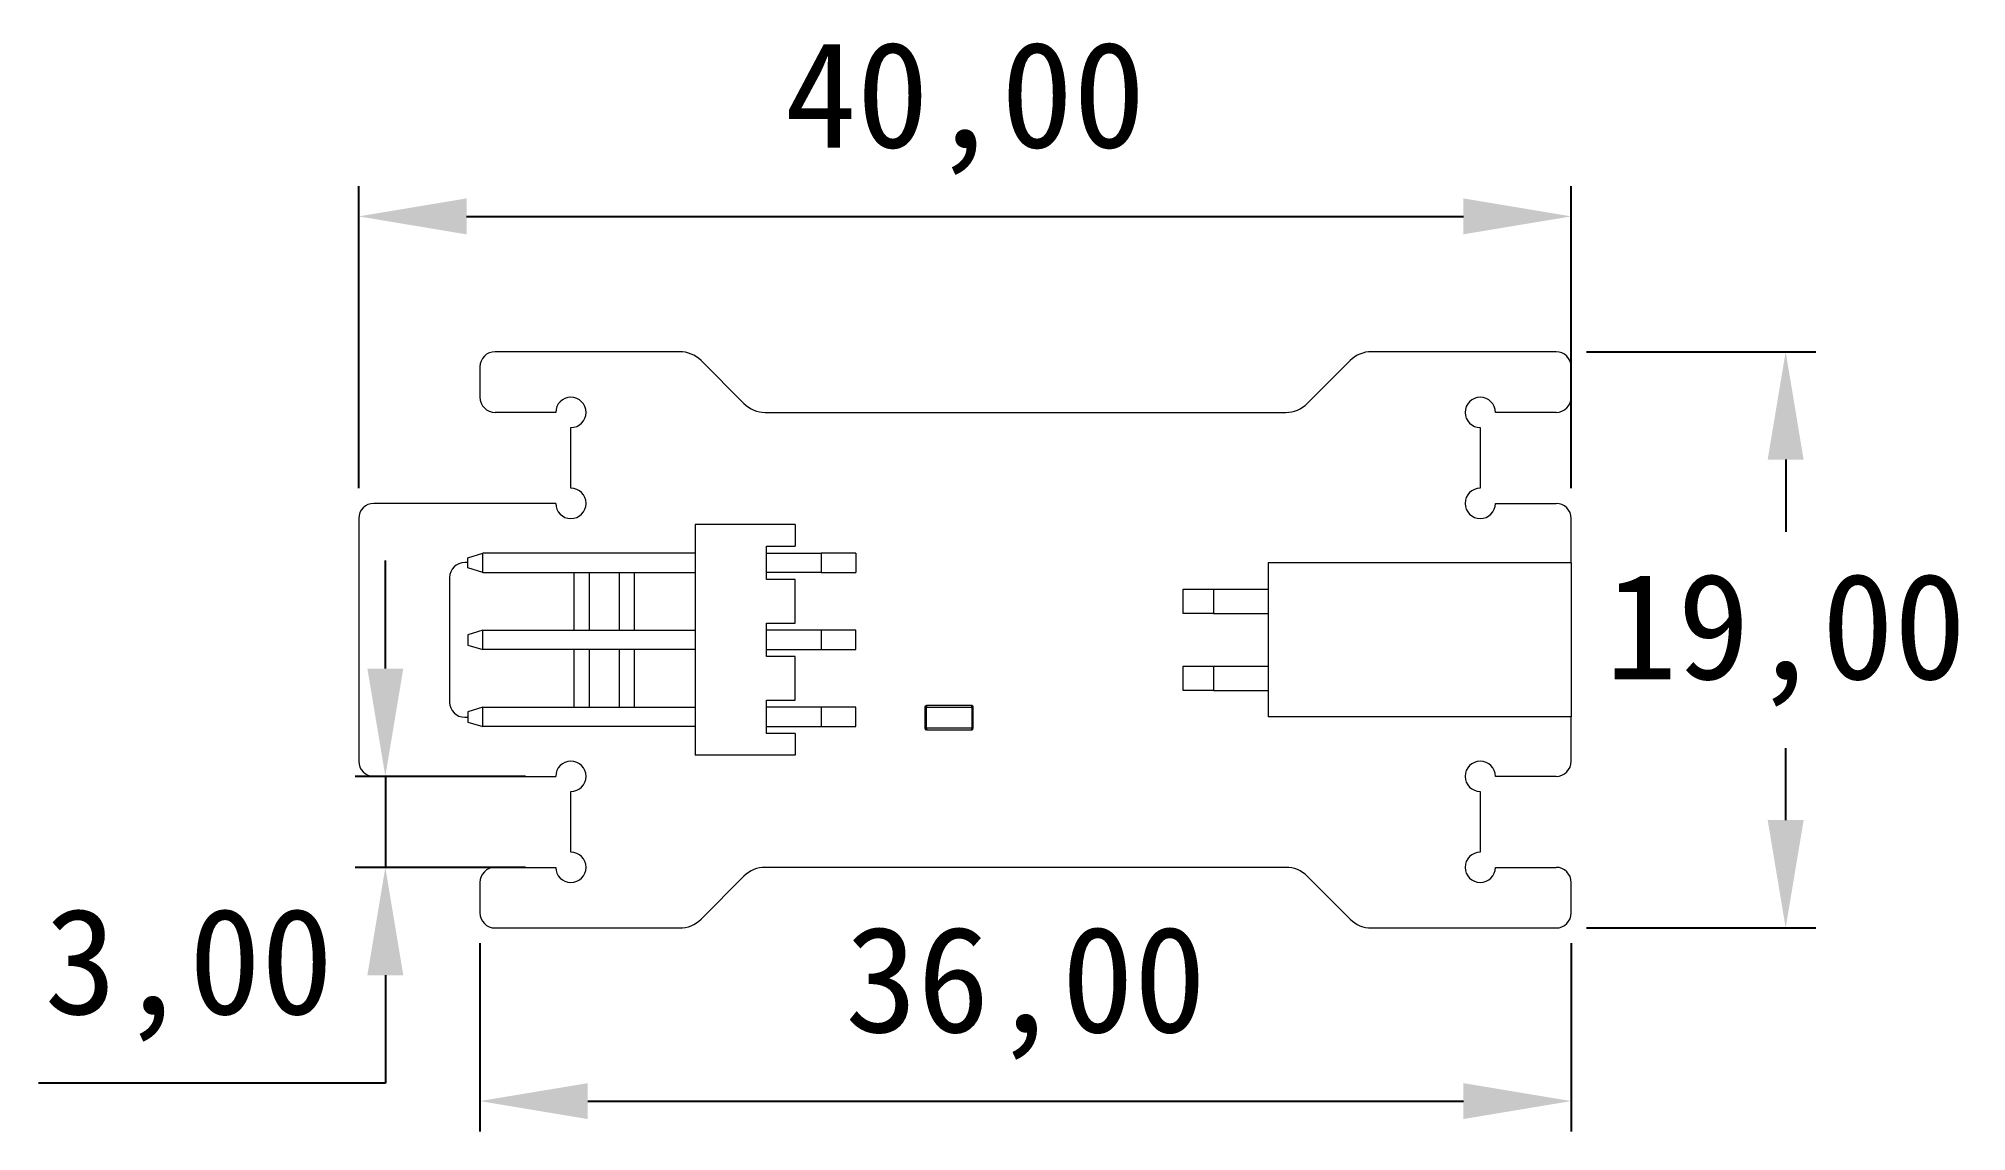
# Model space of a CAD drawing. Header units: millimetres. Extents: x 272.9 to 336.5, y 160.6 to 196.6.
import ezdxf

# ---------------------------------------------------------------- set-up
doc = ezdxf.new("R2010")
doc.units = ezdxf.units.MM
doc.header["$PDSIZE"] = -1
doc.dimstyles.new('ISO-25', dxfattribs={"dimtxt": 2.5, "dimasz": 2.5, "dimexe": 1.25, "dimexo": 0.625, "dimtad": 1, "dimtxsty": 'Standard', "dimcen": 2.5, "dimadec": 0, "dimazin": 0, "dimtfac": 1, "dimtmove": 0, "dimatfit": 3, "dimfxl": 1, "dimarcsym": 0})

# ---------------------------------------------------------------- blocks, each defined once
blk = doc.blocks.new('*D3')
at = {"color": 0, "lineweight": -2, "transparency": 16777216}
for p, q in [((283.451, 181.796), (283.451, 191.759)), ((323.451, 181.796), (323.451, 191.759)), ((287.007, 190.759), (319.895, 190.759))]:
    blk.add_line(p, q, dxfattribs=at)
at = {"color": 0, "transparency": 16777216}
for points in [[(287.007, 191.352), (287.007, 190.167), (283.451, 190.759)], [(319.895, 191.352), (319.895, 190.167), (323.451, 190.759)]]:
    blk.add_solid(points, dxfattribs=at)
at = {"layer": 'Defpoints', "color": 0, "transparency": 16777216}
for p in [(323.451, 190.759), (283.451, 180.796), (323.451, 180.796)]:
    blk.add_point(p, dxfattribs=at)
at = {"color": 0, "transparency": 16777216, "insert": (303.451, 194.325), "char_height": 3.5, "attachment_point": 5}
blk.add_mtext('40,00', dxfattribs=at)
blk = doc.blocks.new('*D4')
at = {"color": 0, "lineweight": -2, "transparency": 16777216}
for p, q in [((323.951, 186.296), (331.526, 186.296)), ((330.526, 182.74), (330.526, 180.362)), ((330.526, 170.852), (330.526, 173.23)), ((323.951, 167.296), (331.526, 167.296))]:
    blk.add_line(p, q, dxfattribs=at)
at = {"color": 0, "transparency": 16777216}
for points in [[(329.933, 182.74), (331.118, 182.74), (330.526, 186.296)], [(329.933, 170.852), (331.118, 170.852), (330.526, 167.296)]]:
    blk.add_solid(points, dxfattribs=at)
at = {"layer": 'Defpoints', "color": 0, "transparency": 16777216}
for p in [(322.951, 186.296), (322.951, 167.296), (330.526, 167.296)]:
    blk.add_point(p, dxfattribs=at)
at = {"color": 0, "transparency": 16777216, "insert": (330.526, 176.796), "char_height": 3.5, "attachment_point": 5}
blk.add_mtext('19,00', dxfattribs=at)
blk = doc.blocks.new('*D5')
at = {"color": 0, "lineweight": -2, "transparency": 16777216}
for p, q in [((287.451, 166.796), (287.451, 160.589)), ((323.451, 166.796), (323.451, 160.589)), ((291.007, 161.589), (319.895, 161.589))]:
    blk.add_line(p, q, dxfattribs=at)
at = {"color": 0, "transparency": 16777216}
for points in [[(291.007, 162.181), (291.007, 160.996), (287.451, 161.589)], [(319.895, 162.181), (319.895, 160.996), (323.451, 161.589)]]:
    blk.add_solid(points, dxfattribs=at)
at = {"layer": 'Defpoints', "color": 0, "transparency": 16777216}
for p in [(287.451, 167.796), (323.451, 167.796), (323.451, 161.589)]:
    blk.add_point(p, dxfattribs=at)
at = {"color": 0, "transparency": 16777216, "insert": (305.451, 165.154), "char_height": 3.5, "attachment_point": 5}
blk.add_mtext('36,00', dxfattribs=at)
blk = doc.blocks.new('*D6')
at = {"color": 0, "lineweight": -2, "transparency": 16777216}
for p, q in [((284.33, 175.852), (284.33, 179.408)), ((288.951, 172.296), (283.33, 172.296)), ((284.33, 172.296), (284.33, 169.296)), ((288.951, 169.296), (283.33, 169.296)), ((284.33, 165.74), (284.33, 162.184)), ((284.33, 162.184), (272.889, 162.184))]:
    blk.add_line(p, q, dxfattribs=at)
at = {"color": 0, "transparency": 16777216}
for points in [[(283.737, 175.852), (284.923, 175.852), (284.33, 172.296)], [(283.737, 165.74), (284.923, 165.74), (284.33, 169.296)]]:
    blk.add_solid(points, dxfattribs=at)
at = {"layer": 'Defpoints', "color": 0, "transparency": 16777216}
for p in [(289.951, 172.296), (284.33, 169.296), (289.951, 169.296)]:
    blk.add_point(p, dxfattribs=at)
at = {"color": 0, "transparency": 16777216, "insert": (277.848, 165.75), "char_height": 3.5, "attachment_point": 5}
blk.add_mtext('3,00', dxfattribs=at)

msp = doc.modelspace()

# ---------------------------------------------------------------- linework, layer by layer
at = {"color": 7, "linetype": 'Continuous', "lineweight": 15}
for p, q in [((287.451, 185.796), (287.451, 184.796)), ((294.036, 186.296), (287.951, 186.296)), ((296.158, 184.589), (294.744, 186.003)), ((316.158, 186.003), (314.744, 184.589)), ((322.951, 186.296), (316.865, 186.296)), ((323.451, 184.796), (323.451, 185.796)), ((289.951, 184.296), (287.951, 184.296)), ((296.865, 184.296), (314.036, 184.296)), ((322.951, 184.296), (320.951, 184.296)), ((290.451, 181.796), (290.451, 183.796)), ((320.451, 183.796), (320.451, 181.796)), ((289.951, 181.296), (283.951, 181.296)), ((320.951, 181.296), (322.951, 181.296)), ((283.451, 180.796), (283.451, 172.796)), ((323.451, 179.336), (323.451, 180.796)), ((297.851, 180.596), (294.551, 180.596)), ((294.551, 180.596), (294.551, 172.996)), ((297.851, 180.596), (297.851, 179.886)), ((287.051, 179.506), (287.551, 179.656)), ((287.051, 179.166), (287.051, 179.506)), ((287.551, 179.016), (287.551, 179.656)), ((294.551, 179.656), (287.551, 179.656)), ((296.901, 179.886), (297.851, 179.886)), ((296.901, 178.786), (296.901, 179.886)), ((296.901, 179.656), (298.711, 179.656)), ((298.711, 179.656), (298.711, 179.016)), ((299.851, 179.656), (298.711, 179.656)), ((299.851, 179.656), (299.851, 179.016)), ((286.451, 178.846), (286.451, 174.746)), ((287.051, 179.346), (286.951, 179.346)), ((287.551, 179.016), (287.051, 179.166)), ((287.551, 179.016), (294.551, 179.016)), ((290.551, 179.016), (290.551, 177.116)), ((291.051, 179.016), (291.051, 177.116)), ((292.051, 177.116), (292.051, 179.016)), ((292.551, 177.116), (292.551, 179.016)), ((298.711, 179.016), (296.901, 179.016)), ((297.851, 178.786), (296.901, 178.786)), ((297.851, 177.346), (297.851, 178.786)), ((298.711, 179.016), (299.851, 179.016)), ((313.451, 179.336), (313.451, 174.256)), ((323.451, 179.336), (313.451, 179.336)), ((323.451, 179.336), (323.451, 174.256)), ((310.651, 177.666), (310.651, 178.466)), ((310.651, 178.466), (311.651, 178.466)), ((311.651, 178.466), (311.651, 177.666)), ((311.651, 178.466), (313.451, 178.466)), ((311.651, 177.666), (310.651, 177.666)), ((311.651, 177.666), (313.451, 177.666)), ((287.551, 177.116), (287.051, 176.966)), ((287.051, 176.966), (287.051, 176.626)), ((287.551, 176.476), (287.551, 177.116)), ((287.551, 177.116), (294.551, 177.116)), ((296.901, 177.346), (297.851, 177.346)), ((296.901, 176.246), (296.901, 177.346)), ((298.711, 177.116), (296.901, 177.116)), ((298.711, 177.116), (298.711, 176.476)), ((299.851, 177.116), (298.711, 177.116)), ((299.851, 176.476), (299.851, 177.116)), ((287.051, 176.626), (287.551, 176.476)), ((294.551, 176.476), (287.551, 176.476)), ((290.551, 176.476), (290.551, 174.576)), ((291.051, 176.476), (291.051, 174.576)), ((292.051, 174.576), (292.051, 176.476)), ((292.551, 174.576), (292.551, 176.476)), ((296.901, 176.476), (298.711, 176.476)), ((297.851, 176.246), (296.901, 176.246)), ((297.851, 174.806), (297.851, 176.246)), ((298.711, 176.476), (299.851, 176.476)), ((310.651, 175.126), (310.651, 175.926)), ((310.651, 175.926), (311.651, 175.926)), ((311.651, 175.926), (311.651, 175.126)), ((311.651, 175.926), (313.451, 175.926)), ((311.651, 175.126), (310.651, 175.126)), ((311.651, 175.126), (313.451, 175.126)), ((287.551, 174.576), (287.051, 174.426)), ((287.051, 174.426), (287.051, 174.086)), ((287.551, 173.936), (287.551, 174.576)), ((287.551, 174.576), (294.551, 174.576)), ((296.901, 174.806), (297.851, 174.806)), ((296.901, 173.706), (296.901, 174.806)), ((298.711, 174.576), (296.901, 174.576)), ((298.711, 174.576), (298.711, 173.936)), ((299.851, 174.576), (298.711, 174.576)), ((299.851, 173.936), (299.851, 174.576)), ((302.127, 174.58), (302.127, 173.88)), ((302.177, 174.58), (302.127, 174.58)), ((302.177, 174.63), (302.177, 174.58)), ((303.677, 174.63), (302.177, 174.63)), ((302.177, 173.88), (302.177, 174.58)), ((302.177, 174.58), (303.677, 174.58)), ((303.677, 174.58), (303.677, 174.63)), ((303.677, 174.58), (303.677, 173.88)), ((303.727, 174.58), (303.677, 174.58)), ((303.727, 173.88), (303.727, 174.58)), ((286.951, 174.246), (287.051, 174.246)), ((287.051, 174.086), (287.551, 173.936)), ((294.551, 173.936), (287.551, 173.936)), ((296.901, 173.936), (298.711, 173.936)), ((297.851, 173.706), (296.901, 173.706)), ((297.851, 173.706), (297.851, 172.996)), ((298.711, 173.936), (299.851, 173.936)), ((302.127, 173.88), (302.177, 173.88)), ((302.177, 173.88), (302.177, 173.83)), ((303.677, 173.88), (302.177, 173.88)), ((302.177, 173.83), (303.677, 173.83)), ((303.677, 173.83), (303.677, 173.88)), ((303.677, 173.88), (303.727, 173.88)), ((323.451, 174.256), (313.451, 174.256)), ((323.451, 172.796), (323.451, 174.256)), ((297.851, 172.996), (294.551, 172.996)), ((283.951, 172.296), (289.951, 172.296)), ((290.451, 169.796), (290.451, 171.796)), ((320.451, 171.796), (320.451, 169.796)), ((322.951, 172.296), (320.951, 172.296)), ((287.951, 169.296), (289.951, 169.296)), ((314.036, 169.296), (296.865, 169.296)), ((320.951, 169.296), (322.951, 169.296)), ((287.451, 168.796), (287.451, 167.796)), ((294.744, 167.589), (296.158, 169.003)), ((314.744, 169.003), (316.158, 167.589)), ((323.451, 167.796), (323.451, 168.796)), ((287.951, 167.296), (294.036, 167.296)), ((316.865, 167.296), (322.951, 167.296))]:
    msp.add_line(p, q, dxfattribs=at)
for centre, radius, start, end in [((287.951, 185.796), 0.5, 90, 180), ((294.036, 185.296), 1, 45, 90), ((316.865, 185.296), 1, 90, 135), ((322.951, 185.796), 0.5, 0, 90), ((287.951, 184.796), 0.5, 180, 270), ((290.451, 184.296), 0.5, 270, 180), ((296.865, 185.296), 1, 225, 270), ((314.036, 185.296), 1, 270, 315), ((320.451, 184.296), 0.5, 0, 270), ((322.951, 184.796), 0.5, 270, 0), ((283.951, 180.796), 0.5, 90, 180), ((290.451, 181.296), 0.5, 180, 90), ((320.451, 181.296), 0.5, 90, 0), ((322.951, 180.796), 0.5, 0, 90), ((286.951, 178.846), 0.5, 90, 180), ((286.951, 174.746), 0.5, 180, 270), ((302.177, 174.58), 0.05, 90, 180), ((303.677, 174.58), 0.05, 0, 90), ((302.177, 173.88), 0.05, 180, 270), ((303.677, 173.88), 0.05, 270, 0), ((283.951, 172.796), 0.5, 180, 270), ((290.451, 172.296), 0.5, 270, 180), ((320.451, 172.296), 0.5, 0, 270), ((322.951, 172.796), 0.5, 270, 0), ((287.951, 168.796), 0.5, 90, 180), ((290.451, 169.296), 0.5, 180, 90), ((296.865, 168.296), 1, 90, 135), ((314.036, 168.296), 1, 45, 90), ((320.451, 169.296), 0.5, 90, 0), ((322.951, 168.796), 0.5, 0, 90), ((287.951, 167.796), 0.5, 180, 270), ((294.036, 168.296), 1, 270, 315), ((316.865, 168.296), 1, 225, 270), ((322.951, 167.796), 0.5, 270, 0)]:
    msp.add_arc(centre, radius, start, end, dxfattribs=at)

# ---------------------------------------------------------------- dimensions: what is measured, and where the dimension line sits
for base, p1, p2, picture, middle in [((323.451, 190.759), (283.451, 180.796), (323.451, 180.796), '*D3', (303.451, 194.325)), ((323.451, 161.589), (287.451, 167.796), (323.451, 167.796), '*D5', (305.451, 165.154))]:
    dim = msp.add_linear_dim(base=base, p1=p1, p2=p2, dimstyle='ISO-25', override={"dimtxt": 3.5, "dimasz": 3.556, "dimexe": 1, "dimexo": 1, "dimgap": 1.524, "dimtih": 1, "dimtoh": 1, "dimzin": 0, "dimadec": 2, "dimtzin": 0})
    dim.commit()
    dim.dimension.update_dxf_attribs({"geometry": picture, "text_midpoint": middle})
dim = msp.add_aligned_dim(p1=(322.951, 186.296), p2=(322.951, 167.296), distance=7.575, dimstyle='ISO-25', override={"dimtxt": 3.5, "dimasz": 3.556, "dimexe": 1, "dimexo": 1, "dimgap": 1.524, "dimtih": 1, "dimtoh": 1, "dimzin": 0, "dimadec": 2, "dimtzin": 0})
dim.commit()
dim.dimension.update_dxf_attribs({"geometry": '*D4', "text_midpoint": (330.526, 176.796)})
dim = msp.add_linear_dim(base=(284.33, 169.296), p1=(289.951, 172.296), p2=(289.951, 169.296), angle=90, dimstyle='ISO-25', override={"dimtxt": 3.5, "dimasz": 3.556, "dimexe": 1, "dimexo": 1, "dimgap": 1.524, "dimtih": 1, "dimtoh": 1, "dimzin": 0, "dimadec": 2, "dimtzin": 0})
dim.commit()
dim.dimension.update_dxf_attribs({"geometry": '*D6', "text_midpoint": (277.848, 165.75)})

doc.saveas('drawing.dxf')
